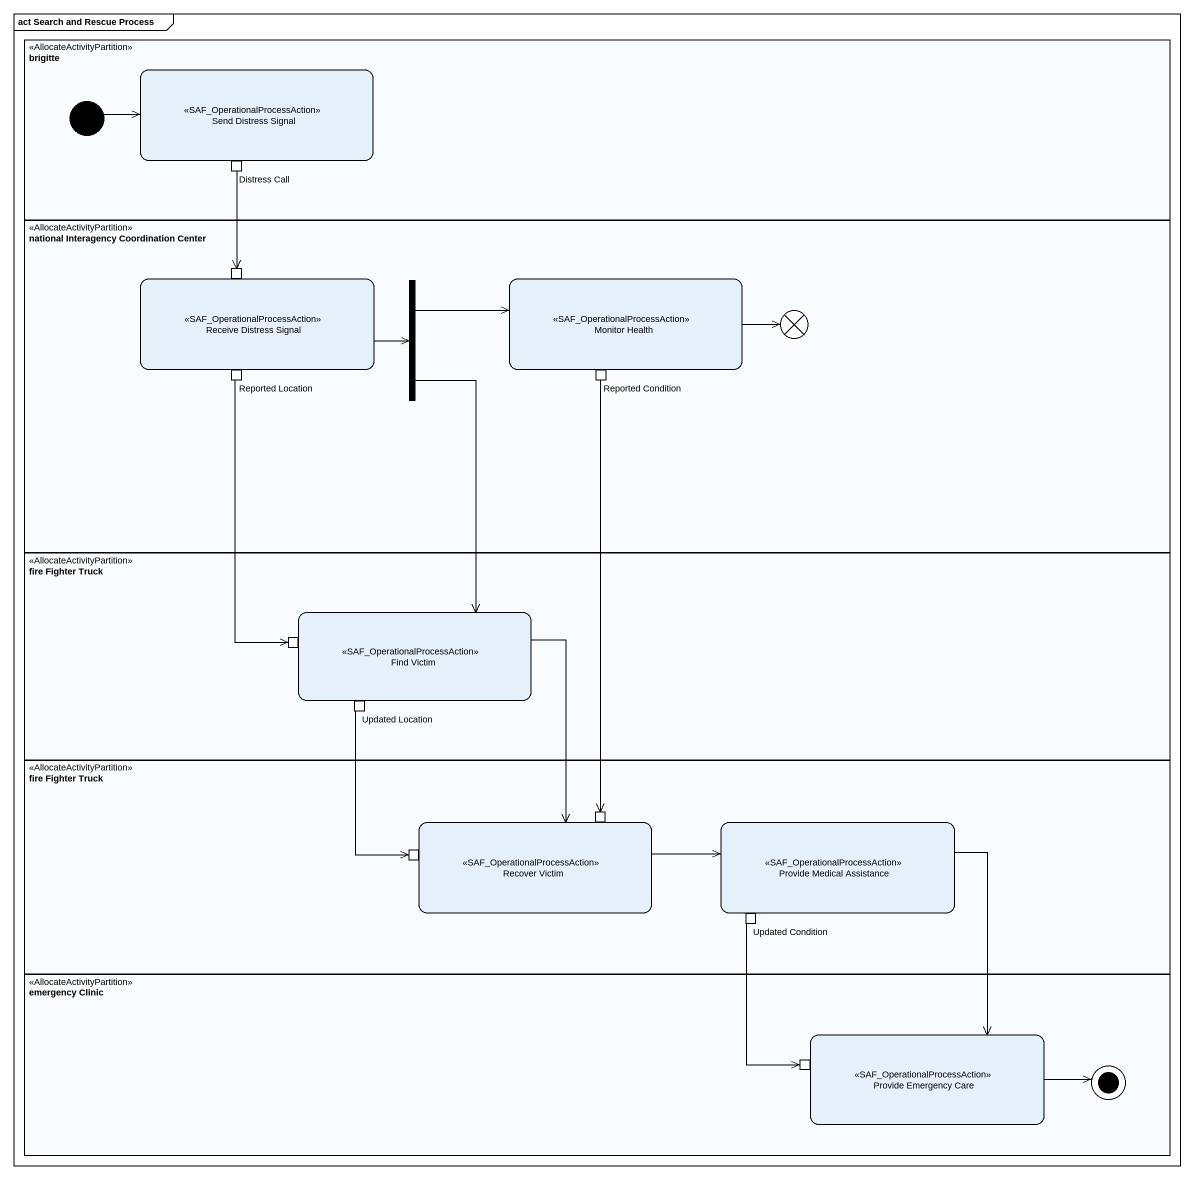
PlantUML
@startuml
mainframe act Search and Rescue Process
hide empty description
state brigitte <<AllocateActivityPartition>> {
  state "Send Distress Signal" as Send_Distress_Signal <<SAF_OperationalProcessAction>> {
    state "Distress Call" as Distress_Call <<outputPin>>
  }
  [*] -right-> Send_Distress_Signal
}
state "national Interagency Coordination Center" as national_Interagency <<AllocateActivityPartition>> {
  state "Receive Distress Signal" as Receive_Distress_Signal <<SAF_OperationalProcessAction>> {
    state pin1 <<inputPin>>
    state "Reported Location" as Reported_Location <<outputPin>>
  }
  state fork1 <<fork>>
  state "Monitor Health" as Monitor_Health <<SAF_OperationalProcessAction>> {
    state "Reported Condition" as Reported_Condition <<outputPin>>
  }
  state flowfinal1 <<end>>
}
state "fire Fighter Truck" as fire_Fighter_Truck <<AllocateActivityPartition>> {
  state "Find Victim" as Find_Victim <<SAF_OperationalProcessAction>> {
    state pin2 <<inputPin>>
    state "Updated Location" as Updated_Location <<outputPin>>
  }
}
state "fire Fighter Truck" as fire_Fighter_Truck_2 <<AllocateActivityPartition>> {
  state "Recover Victim" as Recover_Victim <<SAF_OperationalProcessAction>> {
    state pin3 <<inputPin>>
    state pin4 <<inputPin>>
  }
  state "Provide Medical Assistance" as Provide_Medical_Assistance <<SAF_OperationalProcessAction>> {
    state "Updated Condition" as Updated_Condition <<outputPin>>
  }
}
state "emergency Clinic" as emergency_Clinic <<AllocateActivityPartition>> {
  state "Provide Emergency Care" as Provide_Emergency_Care <<SAF_OperationalProcessAction>> {
    state pin5 <<inputPin>>
  }
  Provide_Emergency_Care -right-> [*]
}
Distress_Call --> pin1
Receive_Distress_Signal -right-> fork1
fork1 -right-> Monitor_Health
fork1 --> Find_Victim
Monitor_Health -right-> flowfinal1
Reported_Location --> pin2
Reported_Condition --> pin3
Find_Victim --> Recover_Victim
Updated_Location --> pin4
Recover_Victim -right-> Provide_Medical_Assistance
Provide_Medical_Assistance --> Provide_Emergency_Care
Updated_Condition --> pin5
@enduml
